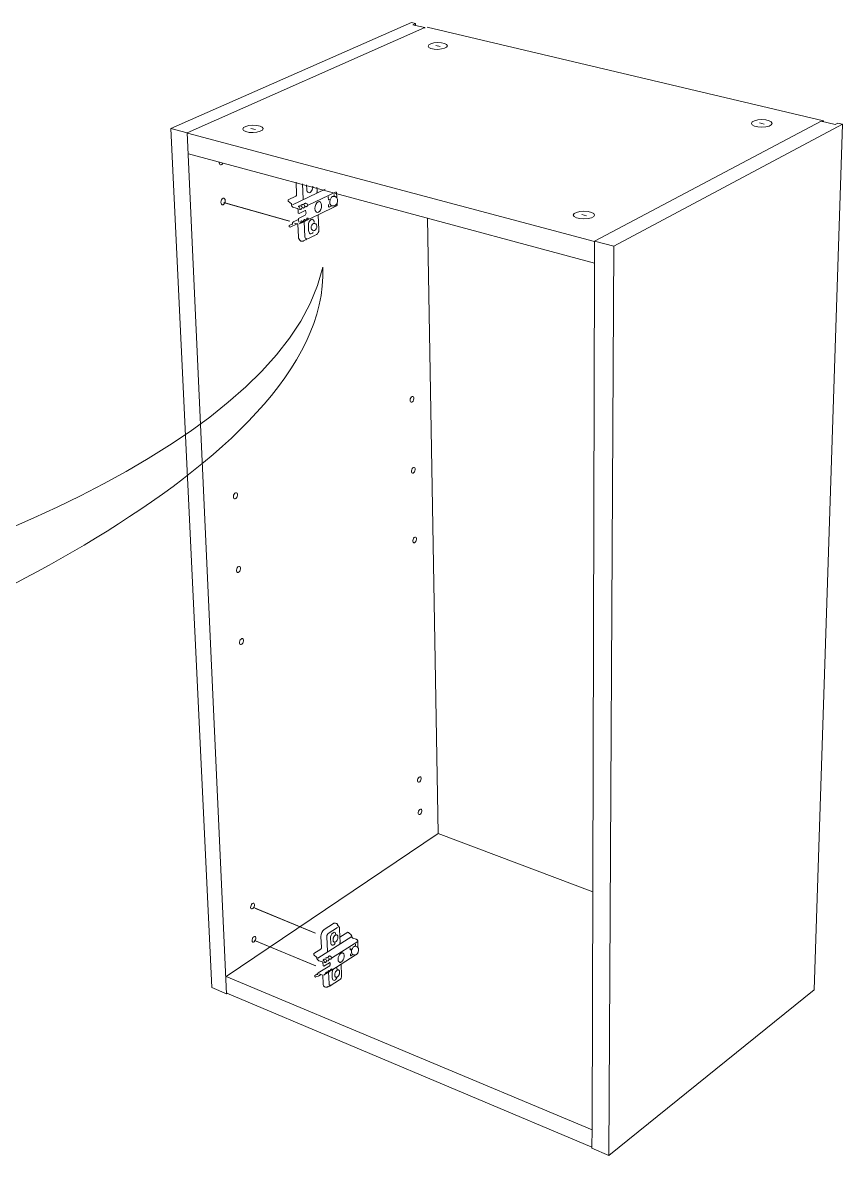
# Model space of a CAD drawing. Header units: metres. Extents: x -8.4 to 7.9, y -3.9 to 2.
# Drawn here: x 2.4927 to 2.8014, y -2.5133 to -2.0868 of the extents above; entities that cross this region are included whole.
import ezdxf

# ---------------------------------------------------------------- set-up
doc = ezdxf.new("R2010")
doc.units = ezdxf.units.M
doc.header["$MEASUREMENT"] = 0
doc.layers.add('PDF16_Geometry_Num_Penna__1', color=255, linetype='Continuous', lineweight=18)
doc.layers.add('PDF16_Geometry_Num_Penna__7', color=7, linetype='Continuous', lineweight=18)

msp = doc.modelspace()

# ---------------------------------------------------------------- linework, layer by layer
at = {"layer": 'PDF16_Geometry_Num_Penna__1', "color": 255, "linetype": 'Continuous', "lineweight": 18, "flags": 128}
for points in [[(2.592690745680028, -2.161394184476114), (2.569108415772639, -2.154753602912675)], [(2.602561369260272, -2.429524754284377), (2.580358088136859, -2.420324145874662)], [(2.60275929105659, -2.441831498815838), (2.580410063085629, -2.43256983101072)]]:
    msp.add_lwpolyline(points, dxfattribs=at)
at = {"layer": 'PDF16_Geometry_Num_Penna__7', "color": 7, "linetype": 'Continuous', "lineweight": 18, "flags": 128}
for points in [[(2.54844651206976, -2.126673131593713), (2.639101843200321, -2.086828152959537)], [(2.569508429275205, -2.452549954440054), (2.554633764853671, -2.12832307559778), (2.644123010457394, -2.08871190977039)], [(2.640611499520316, -2.087187509840286), (2.639101396424258, -2.0868285997356)], [(2.639584808125421, -2.087632796650662), (2.640610903818898, -2.087187509840286)], [(2.640623264623333, -2.087885671902842), (2.639585254901486, -2.087632498799953)], [(2.640623264623333, -2.087885671902842), (2.640611350594962, -2.087187211989576)], [(2.644122414755976, -2.088711760845035), (2.640622668921914, -2.087885225126778)], [(2.644131052426545, -2.088944531174339), (2.644122116905266, -2.088712207621099)], [(2.645006584586478, -2.088545857999965), (2.794264042768239, -2.123765215118994), (2.794258085754054, -2.124150931787514)], [(2.649910696514804, -2.09581401100786), (2.648259114331836, -2.095416380310969)], [(2.793437507049982, -2.123960009482865), (2.708070515262719, -2.16912609103836), (2.708042219445337, -2.1786483782141)], [(2.793437507049982, -2.123960009482865), (2.798667765504971, -2.125190132912198), (2.799635780310137, -2.124674851185141)], [(2.794263595992176, -2.123765215118994), (2.793748314265117, -2.124036259264441)], [(2.563912112298509, -2.450179211719525), (2.54844621421905, -2.126673131593713)], [(2.554633318077606, -2.128322330971006), (2.548446958845823, -2.126673727295131)], [(2.580378193059735, -2.127063018172163), (2.578635766410437, -2.12663262389725)], [(2.801381185466528, -2.125093629282391), (2.715275523920246, -2.171043058203298)], [(2.771985852191441, -2.125012316038757), (2.770225554499586, -2.124532776396813)], [(2.790813889077274, -2.450976260217563), (2.801381632242592, -2.125093331431682)], [(2.799635929235492, -2.124674851185141), (2.801381334391883, -2.125093331431682)], [(2.708070068486656, -2.169260123857537), (2.5548080075186, -2.128485851010402)], [(2.708052644220162, -2.177415425203028), (2.555156939624524, -2.136176505249413)], [(2.606582651686287, -2.149550895648295), (2.594340987534804, -2.155402172832136)], [(2.595564856099242, -2.15215708935451), (2.595648254297842, -2.152094540705562), (2.595722716975162, -2.152014121014056), (2.595782287117018, -2.151902426998075), (2.595834410991142, -2.151778818953723), (2.595853771287246, -2.151644786134546), (2.595862706808524, -2.151507774808276), (2.59565718981912, -2.146895556575047)], [(2.59837582216809, -2.153238287429204), (2.598133073840025, -2.147491257993611)], [(2.599683237856482, -2.149622975519941), (2.599610264432708, -2.147855231560353)], [(2.603527150185119, -2.148811183411794), (2.603585231073429, -2.15006513489787)], [(2.603538766362781, -2.148892645580782), (2.60365939590004, -2.148840521706658)], [(2.603585231073429, -2.150064837047161), (2.603585231073429, -2.150180998823781), (2.603577784805697, -2.150303117614586), (2.603565870777325, -2.150416300884113), (2.603558424509593, -2.15052948415364), (2.603527150185119, -2.150653092197992), (2.603492897353552, -2.150797549791994)], [(2.607789840611006, -2.152703198629979), (2.607798776132285, -2.152600440135277), (2.607830050456759, -2.152509595668946), (2.607882174330884, -2.152436622245172), (2.607943233726286, -2.152384498371047)], [(2.607821859562254, -2.153425188749278), (2.607790585237779, -2.15270290077927)], [(2.607822157412963, -2.153425039823924), (2.607841517709066, -2.153518862797347), (2.607871302779995, -2.153576943685657), (2.607933851428943, -2.1536007717424), (2.607996400077893, -2.153588857714029), (2.608581676721632, -2.15331036730085)], [(2.609415807632975, -2.152291568949752), (2.60957962552308, -2.152230509554349), (2.609744932666731, -2.152208170751153), (2.609901304289104, -2.152230509554349)], [(2.609901602139814, -2.152230360628994), (2.610396034317222, -2.152342054644975)], [(2.610054995255094, -2.152262081729532), (2.610022231677073, -2.151652977029051), (2.610022231677073, -2.151623191958123), (2.610022231677073, -2.151600853154927), (2.610013296155794, -2.151569578830452), (2.610001382127423, -2.151551707787895), (2.610001382127423, -2.151527879731153), (2.609992446606145, -2.151518944209875)], [(2.610952270516806, -2.150613626979013), (2.611044604236683, -2.152828147002523), (2.611005883644477, -2.152765598353573), (2.61088823261431, -2.15263007628085), (2.610766113823504, -2.152518382264869), (2.610654419807524, -2.152445408841095), (2.610530811763172, -2.152384349445693), (2.610395289690449, -2.152342650346394)], [(2.593352421030697, -2.161579000841223), (2.568447633974098, -2.154567595144728)], [(2.596213128167995, -2.156823367491475), (2.596283123084676, -2.156865066590774), (2.59635609650845, -2.156935061507455), (2.59640970963612, -2.157016970452508), (2.596423112918038, -2.157122707454303)], [(2.596495341715038, -2.158585154436877), (2.596422368291265, -2.157122707454302)], [(2.599187763201592, -2.15753240110492), (2.599149042609386, -2.157544315133291), (2.599107343510086, -2.157563675429394), (2.596842188865998, -2.158656787532458)], [(2.607903023880533, -2.155359729106063), (2.607934298205008, -2.156093931104444), (2.607943233726286, -2.15617435079595), (2.607987911332679, -2.156235410191353), (2.608035567446163, -2.156266684515827), (2.608101094602205, -2.156245834966177), (2.609128679549228, -2.155752892042316)], [(2.608438410530467, -2.154980714078502), (2.608416071727271, -2.154980714078502), (2.608405646952446, -2.155000074374606), (2.608405646952446, -2.155029859445534), (2.608405646952446, -2.155062623023555), (2.608416071727271, -2.155092408094483), (2.608416071727271, -2.155123682418957)], [(2.594268758737803, -2.162589906148525), (2.594268758737803, -2.162424599004874), (2.594298543808731, -2.16227269514314), (2.594350667682855, -2.162137173070417), (2.594423641106629, -2.16202398980089), (2.59451448557296, -2.161921231306188), (2.594618733321209, -2.161860171910785)], [(2.594619477947982, -2.161860320836139), (2.596594228150521, -2.160901241552252), (2.596573378600871, -2.160530417419196)], [(2.595048234043994, -2.162301735587295), (2.596060926455552, -2.162557887197277)], [(2.596842933492771, -2.158657234308523), (2.596819105436029, -2.158657234308523), (2.596792298872193, -2.158657234308523), (2.596495937416458, -2.158585750138295)], [(2.596646649875354, -2.161981992850881), (2.59659452600123, -2.160900794776188)], [(2.5974407198663, -2.16188891450423), (2.597397531513454, -2.162022947323407), (2.597358810921247, -2.162146555367759), (2.597306687047122, -2.162261227890832), (2.597242649144627, -2.16235356161071), (2.597172654227946, -2.162436959809309), (2.597077342000976, -2.16248610517634)], [(2.597385468559728, -2.162146853218468), (2.597461420490594, -2.162136428443644), (2.597552264956926, -2.16211706814754)], [(2.597932620312678, -2.162075815824305), (2.59790283524175, -2.162095176120408), (2.597841775846348, -2.162117514923604), (2.597780716450945, -2.162136875219708), (2.597709232280717, -2.162147299994532), (2.597657108406592, -2.162156235515811), (2.597590091997005, -2.162156235515811), (2.597543925137066, -2.162168149544182), (2.597543925137066, -2.162156235515811), (2.597552860658344, -2.162117514923604)], [(2.597932173536615, -2.162075071197531), (2.59813322276538, -2.161982737477654)], [(2.5981082033058, -2.161570363170654), (2.5981499024051, -2.161662696890531), (2.598158837926378, -2.161755030610408), (2.598139477630275, -2.161848853583832), (2.5981082033058, -2.161932251782431), (2.598038208389119, -2.162014160727483), (2.597932471387324, -2.162075220122886)], [(2.59813292491467, -2.161981992850881), (2.598223769381001, -2.161920933455478), (2.598295253551229, -2.161837535256879), (2.598354823693085, -2.161746690790548), (2.598408436820757, -2.161642443042299), (2.598448646666509, -2.161518834997948), (2.598488856512262, -2.161386291432318)], [(2.598436881563493, -2.161642443042299), (2.598509854987267, -2.161632018267475), (2.598600699453598, -2.161612657971371)], [(2.598489452213681, -2.161385695730899), (2.598541576087805, -2.16128144798265), (2.598601146229662, -2.161201028291144), (2.598653270103786, -2.161126565613824), (2.59870539397791, -2.161077420246792), (2.598757517852035, -2.161025296372668), (2.598811130979705, -2.160994022048193), (2.598872190375108, -2.16097466175209), (2.598924314249232, -2.160964236977265), (2.598985373644635, -2.16097466175209), (2.599036008265213, -2.160983597273368), (2.59909557840707, -2.161013382344296), (2.599161105563112, -2.161066995471967), (2.599201315408864, -2.161159329191845), (2.59920727242305, -2.161251662911722), (2.599187912126947, -2.161345485885146), (2.59914919153474, -2.161425905576652), (2.599089621392884, -2.161509303775251), (2.598985373644635, -2.161570363170654)], [(2.598985671495345, -2.161571107797426), (2.598952907917324, -2.161583021825798), (2.598891848521921, -2.161612806896726), (2.598830789126518, -2.161621742418005), (2.598757815702744, -2.161642591967654), (2.59870569182862, -2.161642591967654), (2.598644632433216, -2.161650038235386), (2.598593997812638, -2.161663441517304), (2.598593997812638, -2.161642591967654), (2.598601444080371, -2.161612806896726)], [(2.599015754416982, -2.16750265574742), (2.598758113553453, -2.161642443042299)], [(2.59898522471928, -2.161570363170654), (2.599181806187406, -2.161478029450776)], [(2.599181508336697, -2.161477880525422), (2.599261928028203, -2.161415331876472), (2.599346815480349, -2.16133342293142), (2.599394471593834, -2.161241089211543), (2.599448084721504, -2.16113833071684), (2.599500208595629, -2.161013233418942), (2.599540418441382, -2.160877711346219)], [(2.599479656896689, -2.16113833071684), (2.599561565841741, -2.16111748116719), (2.599641985533247, -2.161107056392366)], [(2.599630965057004, -2.161149946894502), (2.599695002959499, -2.161149946894502), (2.59974861608717, -2.161138032866131), (2.599811164736119, -2.161138032866131), (2.599869245624429, -2.161118672570027), (2.599942219048203, -2.161094844513285), (2.600004767697152, -2.161076973470728), (2.60003455276808, -2.161066548695903)], [(2.603980330039291, -2.159160750932563), (2.600033808141307, -2.161066995471967), (2.600126141861185, -2.161002957569472), (2.600199115284958, -2.160924027131512), (2.600240814384258, -2.160828714904541), (2.600251239159082, -2.160746805959489), (2.600240814384258, -2.160654472239612), (2.60021102931333, -2.160562138519734)], [(2.645218952142197, -2.1604663795167), (2.649222065674945, -2.392118279407091)], [(2.705074137127344, -2.159561955837966), (2.703257247800725, -2.159067523660558)], [(2.593094631241814, -2.163186054343153), (2.593115480791463, -2.163744524423056), (2.593423756275571, -2.163814519339737)], [(2.593095078017878, -2.163186054343153), (2.594268609812448, -2.162621627249064)], [(2.593473199493311, -2.163814221489028), (2.596060032903424, -2.162558780749405)], [(2.59427605608018, -2.162816570538289), (2.594268609812448, -2.162621478323709)], [(2.596060479679488, -2.162558482898696), (2.596368755163594, -2.16263145632247)], [(2.596778895590275, -2.16263115847176), (2.597076746299557, -2.162486700877759)], [(2.599367665029999, -2.1685641956753), (2.599394471593834, -2.168552281646929), (2.599427235171855, -2.168541856872103), (2.599459998749876, -2.168532921350825), (2.599479359045979, -2.168522496576), (2.599512122624, -2.168500157772804)], [(2.602515053474979, -2.167038902193068), (2.602443569304751, -2.167092515320738), (2.602322939767493, -2.167153574716141), (2.602343789317142, -2.16714166068777), (2.602351235584874, -2.167110386363295)], [(2.708070068486656, -2.169125644262296), (2.715275077144182, -2.171043802830071)], [(2.715274928218828, -2.171043951755426), (2.713504205752147, -2.51333249760855)], [(2.708042517296046, -2.178648676064809), (2.707114712336633, -2.503085539657127)], [(2.649221321048171, -2.392118726183155), (2.569354142607797, -2.446031193816712)], [(2.707374884931192, -2.414096832170352), (2.649221023197462, -2.392118428332446)], [(2.602958404255745, -2.429690359278738), (2.57995986173855, -2.420162115088812)], [(2.610515323526289, -2.425897528346743), (2.610375333692927, -2.425867743275814), (2.610238322366656, -2.425867743275814), (2.610087907758469, -2.425897528346743), (2.609927068375457, -2.425946673713774), (2.609769207499538, -2.426037518180105)], [(2.610794558566241, -2.425987777111655), (2.610516068153062, -2.425896932645324)], [(2.610794111790177, -2.425987330335591), (2.610896870284879, -2.426026050927798), (2.610986225497664, -2.426075196294829), (2.611074091456902, -2.426145191211511), (2.61114557562713, -2.426215186128192), (2.611215570543811, -2.426316455369347), (2.611279608446306, -2.426411767596318), (2.61133173232043, -2.426526440119392), (2.611382366941009, -2.426642601896011), (2.611421087533215, -2.426773656208095), (2.611433001561586, -2.426810887546756), (2.611102387274284, -2.426432617145968)], [(2.616638091631641, -2.430990775475462), (2.603878167246007, -2.439105718049845)], [(2.607528029837547, -2.436586943526803), (2.607273367481111, -2.430953097360738)], [(2.607273516406466, -2.430952799510028), (2.607273516406466, -2.430845573254687), (2.607292876702569, -2.430723454463882), (2.60730925849158, -2.430607292687262), (2.607342022069601, -2.430485173896456), (2.607368828633436, -2.430376458387568), (2.60742095250756, -2.430266253625134), (2.607471587128138, -2.430164984383978), (2.607522221748717, -2.430074139917648), (2.60759072741185, -2.429987763211956), (2.607662211582078, -2.429908832773996), (2.60773220649876, -2.429838837857314), (2.607809647683173, -2.429780756969005), (2.611303436503049, -2.427578150973865)], [(2.610468709890287, -2.430373926656539), (2.610343612592388, -2.430466260376417), (2.610222983055129, -2.430577954392398), (2.610108310532055, -2.430719433479307), (2.610053208150839, -2.430798363917266), (2.609998105769621, -2.430874315848133), (2.609901304289104, -2.431048558513063), (2.609817906090505, -2.431228758192178), (2.609746421920278, -2.43141491488548), (2.609691319539061, -2.431612985607152), (2.609651109693308, -2.431784249764989), (2.609631749397205, -2.431951046162187), (2.609622813875926, -2.432104439277467), (2.609622813875926, -2.432262300153386), (2.609631749397205, -2.432400800733202), (2.609660045214586, -2.432537812059472), (2.609691319539061, -2.432659930850278), (2.609746421920278, -2.432770135612712), (2.609813438329866, -2.432881829628692), (2.609895347274919, -2.432965227827292), (2.609992148755436, -2.433035222743972), (2.610090439489498, -2.433075432589725), (2.610145541870716, -2.433084368111004), (2.610208090519665, -2.433084368111004), (2.610273617675706, -2.433084368111004), (2.61033467707111, -2.433075432589725), (2.610453817354823, -2.433029265729787), (2.610578914652721, -2.432965227827292)], [(2.61057921250343, -2.432965823528709), (2.610701331294236, -2.432873489808832), (2.610820471577948, -2.432761795792852), (2.610936633354568, -2.432623295213036), (2.610991735735786, -2.432544364775076), (2.611046838117002, -2.432465434337116), (2.611142150343973, -2.432294170179279), (2.611228527049664, -2.432110991993071), (2.611295543459253, -2.43192483529977), (2.611353624347563, -2.43172974308519), (2.611390855686223, -2.431564435941539), (2.611414683742966, -2.431400618051434), (2.611432554785523, -2.431235310907782), (2.611423619264244, -2.431086385553141), (2.611414683742966, -2.430938949452047), (2.611390855686223, -2.43080491663287), (2.611353624347563, -2.43068875485625), (2.611305968234078, -2.43057259307963), (2.611235973317397, -2.430460899063649), (2.611157042879436, -2.430374522357958), (2.611060241398921, -2.430313462962555), (2.610961950664858, -2.430271763863256), (2.610897912762361, -2.430258360581338), (2.610836853366959, -2.430258360581338), (2.610780261732195, -2.430258360581338), (2.610720691590339, -2.430271763863256), (2.610594105038894, -2.430313462962555), (2.610469007740996, -2.430374522357958)], [(2.611751403969809, -2.427180222426265), (2.611432703710877, -2.426810887546756)], [(2.611751255044454, -2.427179626724847), (2.611821249961135, -2.427270471191178), (2.611867416821073, -2.427359826403962), (2.611919540695198, -2.427471520419942), (2.611961239794498, -2.427599596224934), (2.611988046358333, -2.42773809680475), (2.612008895907983, -2.427887022159391), (2.612147396487798, -2.431149976679573)], [(2.615101777673165, -2.429271134405424), (2.61214709863709, -2.431150572380992), (2.612230496835688, -2.432982354243075)], [(2.615102224449229, -2.429271730106842), (2.615382204115954, -2.42935959606608)], [(2.615382948742727, -2.429359000364661), (2.615433583363305, -2.429390274689136), (2.61546485768778, -2.429440909309714), (2.615482728730336, -2.429490054676745)], [(2.615483324431755, -2.429490054676745), (2.615483324431755, -2.42960025943918), (2.616396236855704, -2.430356800240756)], [(2.616627964707525, -2.430804618782161), (2.616619029186247, -2.430706328048098), (2.616577330086947, -2.430615483581767), (2.616531163227009, -2.430517192847704), (2.616468614578059, -2.430435283902651), (2.616397130407832, -2.430356353464692)], [(2.616627517931462, -2.43080491663287), (2.616637942706286, -2.430991073326171), (2.616646878227565, -2.431101278088605), (2.616690066580411, -2.431223396879411), (2.616755593736453, -2.431321687613474), (2.616836013427959, -2.431409553572712), (2.616925368640743, -2.431479548489394), (2.617016213107074, -2.431531672363518), (2.618310374438904, -2.431959088131338)], [(2.603147539456139, -2.441991295721368), (2.580022410387499, -2.432409438403772)], [(2.61222990113427, -2.432983098869848), (2.61222990113427, -2.433093303632282), (2.612217987105899, -2.433200529887624), (2.612210540838166, -2.433300309875233), (2.612198626809795, -2.43341349314476), (2.612179266513692, -2.433520719400102), (2.612146502935671, -2.433648795205093)], [(2.61607232420936, -2.435839487171861), (2.616041049884885, -2.435211022175276)], [(2.617513623791575, -2.434722547012054), (2.617662549146216, -2.434643616574094), (2.617812963754403, -2.434606385235434), (2.617961889109044, -2.434585535685784), (2.618089964914035, -2.434615320756713)], [(2.618090113839389, -2.43457704694057), (2.618061818022008, -2.433957517465264), (2.618061818022008, -2.433939646422707), (2.618061818022008, -2.433920286126603), (2.618061818022008, -2.433899436576954), (2.618049903993637, -2.433878587027304), (2.618049903993637, -2.433866672998933), (2.618040968472358, -2.433850291209922)], [(2.618548208230265, -2.434766777842382), (2.618089518137971, -2.434614873980649), (2.618089518137971, -2.434577642641989)], [(2.618310523364258, -2.431959237056692), (2.61843859916925, -2.432017317945002), (2.618559228706509, -2.432099226890054), (2.618667944215396, -2.432206453145396), (2.618758788681728, -2.43233750745748), (2.618828783598409, -2.432474518783749), (2.61887792896544, -2.432613019363565), (2.61889877851509, -2.432764923225299)], [(2.612568855241433, -2.437232683864527), (2.612409505111967, -2.437351824148239), (2.612256111996687, -2.437494792488694), (2.612110165149139, -2.437672013660717), (2.612040170232457, -2.43777030439478), (2.611970175315776, -2.437870084382389), (2.611849545778517, -2.438090493907258), (2.611739341016083, -2.438318349699859), (2.611651475056845, -2.438559608774377), (2.611581480140163, -2.438809803370174), (2.611529356266039, -2.439024255880857), (2.61150403895575, -2.439237219137993), (2.611492124927379, -2.439432311352573), (2.611492124927379, -2.439631871327792), (2.61150403895575, -2.439812071006907), (2.61154127029441, -2.439981845911197), (2.611581480140163, -2.440138217533571), (2.611651475056845, -2.440278207366933), (2.611733384001897, -2.440418197200295), (2.611842099510785, -2.44052840196273), (2.611961239794498, -2.440617757175514), (2.612090804853035, -2.440668391796092), (2.61215931051617, -2.440678816570917), (2.612236751700583, -2.440678816570917), (2.612318660645636, -2.440678816570917), (2.612397591083596, -2.440668391796092), (2.612548005691783, -2.440607332400689), (2.612708845074796, -2.44052840196273)], [(2.612708398298731, -2.44052840196273), (2.612863280667557, -2.440409261679017), (2.613015184529291, -2.440269271845655), (2.613162620630386, -2.440089072166539), (2.613234104800614, -2.439990781432476), (2.613304099717295, -2.439891001444867), (2.613421750747461, -2.439673570427091), (2.613533444763442, -2.439441246873852), (2.61362131072268, -2.43920147705288), (2.613691305639362, -2.438954260964175), (2.613741940259939, -2.438748743974771), (2.613770236077321, -2.438538759224727), (2.613794064134063, -2.438328774474684), (2.613782150105692, -2.43813963927429), (2.613770236077321, -2.437951993327443), (2.613741940259939, -2.437782218423152), (2.613691305639362, -2.437631803814964), (2.613633224751051, -2.437482878460323), (2.613543869538267, -2.437342888626961), (2.613442600297111, -2.437232683864527), (2.613321970759852, -2.437153753426567), (2.61319389495486, -2.437104608059535), (2.613111986009808, -2.437083758509885), (2.613036034078941, -2.437083758509885), (2.612964549908714, -2.437083758509885), (2.612885619470754, -2.437104608059535), (2.612727758594835, -2.437153753426567), (2.612568408465369, -2.437232683864527)], [(2.612587768761472, -2.441342874727261), (2.617932699739534, -2.437910145302788)], [(2.616231376488116, -2.435949691934295), (2.616217973206199, -2.435949691934295), (2.616210526938467, -2.435958627455574), (2.616161381571435, -2.435967562976852), (2.616109257697311, -2.435949691934295), (2.616079472626383, -2.435909482088542), (2.616072026358651, -2.435839487171861)], [(2.616327284416505, -2.438221548219342), (2.61632132740232, -2.438230483740621), (2.616307924120402, -2.438230483740621), (2.616249843232092, -2.438248354783178), (2.616211122639886, -2.438230483740621), (2.616179848315411, -2.438178359866496), (2.616160488019307, -2.438111343456907), (2.616142616976751, -2.437494792488694)], [(2.616835864502604, -2.435563081713648), (2.616231227562762, -2.435950287635714)], [(2.617074442920739, -2.437741859652044), (2.616326837640441, -2.438221399293988)], [(2.616597286084469, -2.437095970388966), (2.616597286084469, -2.437113841431523), (2.616597286084469, -2.437145115755998), (2.616597286084469, -2.437165965305647), (2.616597286084469, -2.437183836348204), (2.616597286084469, -2.437203196644308), (2.616607710859294, -2.437224046193958)], [(2.617056869728891, -2.437732924130765), (2.617502156539267, -2.437878870978313)], [(2.617502007613913, -2.437878573127604), (2.61761519088344, -2.437909847452079), (2.617711992363957, -2.437918782973357), (2.617820707872844, -2.437918782973357), (2.617932401888825, -2.437909847452079)], [(2.608325078335585, -2.441921449730041), (2.604027092600648, -2.444667633269619)], [(2.605582171153809, -2.440499063667866), (2.605647698309851, -2.440539273513618), (2.605716203972986, -2.440606289923207), (2.605759392325832, -2.44068819886826), (2.605780241875482, -2.440767129306219)], [(2.605829387242513, -2.442020336165522), (2.605780241875481, -2.440766384679446)], [(2.608346970362718, -2.440737642086001), (2.608317185291789, -2.440746577607279), (2.608269529178305, -2.440767427156929), (2.60821740530418, -2.440807637002682), (2.606169681677867, -2.442110733855789), (2.606145853621125, -2.442122647884161), (2.606105643775372, -2.442110733855789), (2.60582864261574, -2.442019889389459)], [(2.606146449322543, -2.440897587916885), (2.606506848680774, -2.440668242870738)], [(2.60763912815211, -2.444222644309953), (2.607688273519141, -2.444122864322343), (2.607740397393265, -2.444033509109558), (2.607777628731925, -2.443972449714156), (2.607828263352503, -2.443911390318753), (2.607880387226627, -2.443863734205268), (2.607929532593659, -2.443832459880793), (2.607980167214237, -2.443802674809865), (2.608024844820629, -2.443783314513762), (2.6080784579483, -2.443774378992484), (2.60813653883661, -2.443783314513762), (2.608187173457187, -2.443802674809865), (2.608237808077766, -2.443832459880793), (2.608269082402241, -2.443893519276196), (2.608275039416426, -2.443951600164506), (2.608275039416426, -2.444009681052816), (2.608258657627415, -2.444070740448219), (2.608216958528116, -2.444131799843621), (2.608158877639806, -2.444180945210653)], [(2.608317780993208, -2.444071187224282), (2.608384797402797, -2.444022041857251), (2.608435432023374, -2.44395204694057), (2.608475641869128, -2.443882052023889), (2.608517340968427, -2.443803121585929), (2.608554572307087, -2.443713766373144), (2.608587335885108, -2.443613986385535)], [(2.608346821437363, -2.440737642086001), (2.608415327100498, -2.440835932820063), (2.608464472467529, -2.440955073103776), (2.608485322017179, -2.441095062937139), (2.608497236045551, -2.441246966798872), (2.608485322017179, -2.441412273942524), (2.608446601424972, -2.441583538100361), (2.608395966804395, -2.441753313004651), (2.608324482634167, -2.441921598655396)], [(2.609183037303671, -2.443227674015596), (2.609130913429547, -2.443197888944669), (2.609084746569609, -2.443175550141472), (2.609022197920659, -2.443163636113101), (2.608976031060721, -2.443175550141472), (2.608923907186596, -2.443197888944669), (2.608874761819565, -2.443227674015596), (2.608824127198987, -2.443254480579432), (2.608773492578409, -2.443306604453556), (2.608725836464924, -2.443364685341866), (2.608682648112078, -2.443425744737269), (2.608633502745046, -2.443512121442961), (2.608587335885108, -2.443614879937663)], [(2.608665372770939, -2.443684130227571), (2.608735367687621, -2.443684130227571), (2.608805362604302, -2.443672216199199), (2.608882803788716, -2.443663280677921), (2.608961734226675, -2.443634984860539), (2.609033218396903, -2.44361413531089), (2.609104702567131, -2.443573925465136)], [(2.612587917686827, -2.441342725801906), (2.609104553641775, -2.443573627614427), (2.609162634530086, -2.443524482247395), (2.609199865868746, -2.443466401359085), (2.609223693925488, -2.443405341963683), (2.609223693925488, -2.443344282568281), (2.609211779897117, -2.44328620167997), (2.609183484079736, -2.44322812079166)], [(2.611085409783855, -2.443591051880921), (2.610961801739502, -2.443686364107891), (2.610841172202244, -2.443798058123871), (2.61072649967917, -2.443936558703688), (2.610669908044407, -2.444015489141647), (2.610614805663189, -2.444091441072514), (2.610520982689765, -2.444265683737444), (2.610434605984074, -2.444445883416559), (2.610364611067393, -2.44463204010986), (2.610309508686175, -2.444830110831533), (2.610267809586876, -2.44500137498937), (2.610248449290772, -2.445168171386567), (2.610239513769494, -2.445321564501848), (2.610239513769494, -2.445479425377767), (2.610248449290772, -2.445620904464676), (2.610278234361701, -2.445754937283853), (2.610309508686175, -2.445880034581752), (2.610364611067393, -2.445987260837093), (2.610430138223435, -2.446098954853073), (2.610513536422033, -2.446182353051672), (2.610607359395457, -2.446252347968354), (2.610708628636613, -2.446292557814107), (2.610762241764284, -2.446301493335385), (2.610824790413233, -2.446301493335385), (2.610890317569275, -2.446301493335385), (2.610951376964677, -2.446292557814107), (2.611070517248391, -2.446246390954168), (2.611195614546288, -2.446182353051672)], [(2.611195912396998, -2.446182948753091), (2.611318031187804, -2.446090615033214), (2.611438660725062, -2.445978921017232), (2.611553333248136, -2.445840420437417), (2.6116099248829, -2.445761489999457), (2.611665027264117, -2.445682559561497), (2.611758850237541, -2.44551129540366), (2.611845226943232, -2.445328117217452), (2.611913732606367, -2.44514196052415), (2.611970324241131, -2.444946868309572), (2.612009044833337, -2.44478156116592), (2.61203287289008, -2.444617743275815), (2.612049254679091, -2.444455414639256), (2.612040319157812, -2.444303510777523), (2.61203287289008, -2.444156074676428), (2.612009044833337, -2.444022041857251), (2.611970324241131, -2.443905880080631), (2.611922668127646, -2.443789718304012), (2.611852673210965, -2.44367802428803), (2.611773742773005, -2.443591647582338), (2.611679919799581, -2.443530588186936), (2.611578650558425, -2.443488889087637), (2.61151461265593, -2.443475485805719), (2.611455042514073, -2.443475485805719), (2.61139845087931, -2.443475485805719), (2.611335902230361, -2.443488889087637), (2.611212294186009, -2.443530588186936), (2.611085707634563, -2.443591647582338)], [(2.569354291533152, -2.446031491667421), (2.707113223083088, -2.503751980619145)], [(2.602711188167042, -2.445615543151909), (2.603840042355219, -2.44489772294254)], [(2.602711932793814, -2.445616287778682), (2.602743207118289, -2.446080934885162), (2.603011272756643, -2.446182204126317)], [(2.603450304702124, -2.44594481711102), (2.603069055794244, -2.446171183650074), (2.603100330118718, -2.446150334100424), (2.603100330118718, -2.446113102761764)], [(2.603450006851415, -2.445944221409601), (2.603975713353297, -2.445834016647167)], [(2.603797598629147, -2.445406154103284), (2.603788663107869, -2.44521701890289)], [(2.603788960958578, -2.44521701890289), (2.603788960958578, -2.445106814140455), (2.603809810508228, -2.444996609378021), (2.603839595579156, -2.444896829390412)], [(2.60383974450451, -2.444897127241121), (2.603885911364449, -2.444809261281883), (2.603948460013398, -2.444728841590377), (2.604027390451358, -2.444667782194974)], [(2.604057920149059, -2.445804529426948), (2.60498274660138, -2.445205849501292)], [(2.604514674211743, -2.445048286476082), (2.604982299825315, -2.445204658098454)], [(2.604982895526734, -2.445205402725228), (2.605709651257381, -2.445455597321025)], [(2.606486892683253, -2.449925591840572), (2.606355838371169, -2.449864532445169), (2.606238187341002, -2.449775177232384), (2.606136918099846, -2.449667950977042), (2.606049052140608, -2.44952796114368), (2.605965653942009, -2.449364143253575), (2.605919487082071, -2.449177986560274), (2.605877787982771, -2.448978426585055), (2.605858427686668, -2.448771420342104), (2.605709502332027, -2.445454852694251)], [(2.606158065500205, -2.445464234991594), (2.606424641885012, -2.445287013819571)], [(2.606693303224785, -2.444827281249794), (2.606654582632578, -2.444928550490951), (2.606623308308103, -2.445019394957281), (2.606584587715897, -2.445095346888148), (2.60654586712369, -2.445175766579654), (2.606486296981834, -2.445236825975057), (2.606423748332885, -2.445287460595635)], [(2.606693750000848, -2.444827579100504), (2.606735449100148, -2.444727799112894), (2.606783105213633, -2.44463844390011), (2.606832250580665, -2.444577384504707), (2.606885863708335, -2.44452228212349), (2.60693351982182, -2.444471647502912), (2.606985643695945, -2.444440373178438), (2.607031810555884, -2.444409098853963), (2.607082445176461, -2.444391227811406), (2.607133079797039, -2.444379313783035), (2.607183714417617, -2.444391227811406), (2.607243284559473, -2.444409098853963), (2.607292429926505, -2.444440373178438), (2.607322214997434, -2.44450143257384), (2.607329661265165, -2.44455951346215), (2.607329661265165, -2.444620572857553), (2.607310300969062, -2.44467567523877), (2.607273069630402, -2.444736734634173), (2.607209031727906, -2.444788858508297)], [(2.60720947850397, -2.44478990098578), (2.607139483587289, -2.44482713232444), (2.607073956431247, -2.44484798187409), (2.606993536739741, -2.444867342170193), (2.606914606301781, -2.444888191719843), (2.6068446113851, -2.444897127241121), (2.606776105721965, -2.444897127241121), (2.606783551989697, -2.444879256198564)], [(2.60720947850397, -2.444789603135071), (2.607368828633436, -2.444676419865544)], [(2.607369573260209, -2.444675973089479), (2.607439568176891, -2.444629806229541), (2.607490202797468, -2.444559811312859), (2.607527434136128, -2.444489816396178), (2.607572111742521, -2.444407907451126), (2.607598918306356, -2.444321530745434), (2.60763912815211, -2.444221750757825)], [(2.60815932441587, -2.444181838762781), (2.608089329499189, -2.444222048608534), (2.608019334582507, -2.444239919651091), (2.607937425637455, -2.44426076920074), (2.607858495199495, -2.444280129496843), (2.607789989536361, -2.444292043525215), (2.607719994619679, -2.444292043525215), (2.60773190864805, -2.444292043525215), (2.60773190864805, -2.444271193975565)], [(2.608069075650957, -2.448789142459307), (2.607866537168646, -2.444281171974326)], [(2.608159175490516, -2.444181540912072), (2.608317036366434, -2.444071336149637)], [(2.569508429275205, -2.452549954440054), (2.563911814447799, -2.45017906279417)], [(2.569828320936973, -2.452326119632028), (2.569508131424496, -2.452549507663989)], [(2.569642164243673, -2.452244508537685), (2.707092820309501, -2.510249444916774)], [(2.607579409084898, -2.449865723848005), (2.60747069357601, -2.449934229511141), (2.607360488813577, -2.449984864131719), (2.607254751811781, -2.450025073977471), (2.607140079288708, -2.450042945020028), (2.607012003483716, -2.4500548590484), (2.606885416932272, -2.4500548590484), (2.606754362620188, -2.450025073977471), (2.606486296981834, -2.449926783243408)], [(2.607578962308834, -2.449865277071942), (2.607790436312424, -2.449734222759858)], [(2.607579706935608, -2.449865128146587), (2.60759906723171, -2.449844278596938), (2.607610981260082, -2.449804068751185), (2.607680976176764, -2.449754923384153)], [(2.608555019083151, -2.44950740944474), (2.608535658787048, -2.449516344966018), (2.608476088645191, -2.4495446407834), (2.608415029249788, -2.449574425854328), (2.608358437615025, -2.449605700178803), (2.608294399712529, -2.44962357122136), (2.608237808077766, -2.449635485249731), (2.607789542760297, -2.449733775983794)], [(2.707092820309501, -2.510630693824655), (2.713504056826793, -2.513332199757841), (2.790814186927983, -2.450975664516144)], [(2.707114563411279, -2.503085688582482), (2.707092224608083, -2.51063024704859)]]:
    msp.add_lwpolyline(points, dxfattribs=at)
for points in [[(2.595564409323179, -2.15215738720522), (2.592650982610339, -2.153537925242741), (2.592671832159989, -2.154093416815552), (2.593919528781206, -2.155071409619483, 0.3457242670780719), (2.594793720612912, -2.15647279720665), (2.59621297924264, -2.156822771790056)], [(2.598685586905743, -2.155144978744671), (2.598673672877372, -2.155082430095722), (2.598694522427021, -2.155030306221598), (2.598746646301146, -2.154981160854566), (2.598817981546019, -2.154938419277785), (2.598923718547814, -2.154898209432031), (2.599042858831526, -2.154865445854011), (2.599187316425528, -2.154844596304361), (2.599354112822726, -2.154825236008257, -0.5044731846565071), (2.599993002594136, -2.155698981063936), (2.610715628128281, -2.150559567075278)], [(2.598272616897324, -2.156525963558257), (2.597894346496536, -2.156710630998012, 0.5092851530190744), (2.59725396747158, -2.155835992390205), (2.597090149581474, -2.155844927911484), (2.59694271348038, -2.155873223728865), (2.596819105436029, -2.155905987306887), (2.596717985120227, -2.155946643928703), (2.59664650095, -2.155988343028003), (2.596594377075875, -2.156038977648581), (2.596573527526225, -2.156094080029797), (2.596585441554597, -2.156153650171654, -0.1046719383998434), (2.597221501744269, -2.157031118361199), (2.596831317315109, -2.157224721322232)], [(2.596573825376935, -2.160530417419196), (2.598838831095671, -2.159439390271101, 0.416370986438394), (2.599187316425528, -2.157533145731693), (2.599202208960993, -2.157533145731693), (2.599240929553199, -2.157524210210415), (2.599281139398952, -2.157524210210415), (2.599313902976973, -2.157524210210415), (2.599346666554994, -2.157533145731693)], [(2.597637003483716, -2.155648346443358), (2.597625089455346, -2.155588776301501), (2.597645939004995, -2.15553516317383), (2.597696573625572, -2.155486017806799), (2.597781014301654, -2.155443127304663), (2.597873348021531, -2.155402917458909), (2.597995466812337, -2.155371643134435), (2.598138435152793, -2.155341858063506), (2.59830523154999, -2.155329944035135, -0.4985364519147473), (2.598944270246754, -2.15620517834436), (2.599327008408181, -2.156019021651059)], [(2.609057940005773, -2.155742616192845), (2.609558329197367, -2.155864734983651, 0.393428775196381), (2.611117428735102, -2.154731115184124), (2.611145724552484, -2.155277671235656), (2.611138278284752, -2.155422128829658), (2.611105514706731, -2.155557650902382), (2.611044455311328, -2.155669344918362), (2.610972971141101, -2.155763167891786), (2.610867234139306, -2.155824376212543), (2.60398092574071, -2.159159857380436), (2.604225163322321, -2.164896462041203, -0.2852304332913203), (2.603351865042706, -2.166625485408585), (2.602514904549624, -2.167039497894486)], [(2.600378421411946, -2.165112999506852), (2.600290555452708, -2.163185905417798, -0.2665201236970073), (2.601333926487323, -2.16095217402354)], [(2.602322790842138, -2.167153127940077), (2.598482452722013, -2.169026013200042), (2.598355866170568, -2.169079626327712), (2.598223322604938, -2.169118346919919), (2.598108650081864, -2.169140685723115), (2.597995466812337, -2.16915111049794), (2.597882283542809, -2.169140685723115), (2.597781014301654, -2.169118346919919), (2.597473036668252, -2.169050139107503, -0.3157911279152443), (2.596585441554597, -2.167490890644403), (2.596368010536821, -2.162662730646945)], [(2.609769356424893, -2.426036475702623), (2.606284503126295, -2.428236103190669, 0.2417040100645311), (2.605052592592705, -2.430932396736443), (2.6052417277931, -2.435091881891563), (2.605229813764728, -2.435211022175277), (2.605210453468625, -2.435333140966082), (2.605173222129965, -2.435443345728516), (2.605109184227469, -2.435552061237404), (2.605040678564335, -2.435629502421817), (2.604972023975845, -2.435700241965272), (2.602334109169091, -2.43736403602732), (2.602353469465194, -2.437840597162171), (2.603501535024102, -2.438798336117865, 0.3134270588924672), (2.604284882389532, -2.440071647900046), (2.605582022228454, -2.440499063667866)], [(2.60871481598868, -2.43325369623923), (2.608632907043628, -2.431590200027892, -0.229767794721869), (2.609590348148614, -2.429489756826036)], [(2.607820370308707, -2.438646432256133), (2.607809945533882, -2.438576437339452), (2.60782781657644, -2.438515377944049), (2.607866537168646, -2.43844836153446), (2.607936681010682, -2.438399067242074), (2.608026036223467, -2.438349921875043), (2.608148155014272, -2.438308222775743), (2.608276230819263, -2.438276948451269), (2.608414731399079, -2.43826801292999, -0.5060193443220211), (2.609002688699201, -2.439073848023952), (2.618897438186898, -2.432765370001363), (2.618988282653229, -2.435103498069226), (2.618965943850033, -2.435073712998297), (2.618866163862423, -2.434963508235863), (2.618770851635453, -2.434883088544357), (2.61865617911238, -2.434816072134768), (2.618547463603492, -2.434765437514191)], [(2.617932401888825, -2.437910443153497), (2.618029203369342, -2.437889593603848), (2.618140897385322, -2.437852362265187), (2.61824961289421, -2.437800238391063), (2.61836130691019, -2.437733221981475), (2.618458108390707, -2.437651313036422), (2.618568313153141, -2.437553022302359), (2.618680007169123, -2.437433584167937), (2.618776808649639, -2.437305508362946), (2.618878077890795, -2.437155093754758), (2.618955519075208, -2.436994254371747), (2.619037428020261, -2.436825968721002), (2.619056788316364, -2.436755973804321, 0.2428061370174092), (2.618988133727865, -2.435104093770649)], [(2.607450886503843, -2.44005988279703), (2.607100911920437, -2.440277313814805, 0.5081686083539436), (2.606525464350104, -2.439475350780064), (2.606373560488371, -2.439493221822621), (2.606245484683379, -2.439521517640003), (2.606138258428038, -2.439563216739302), (2.606049052140608, -2.439603128734346), (2.605977567970381, -2.439661209622656), (2.605928422603349, -2.439722269018059), (2.6059075730537, -2.43979226393474), (2.605919487082071, -2.439859280344328, -0.08098009303359364), (2.606507146531484, -2.440667796094674), (2.606553313391422, -2.440697581165602), (2.606614372786825, -2.440716941461705), (2.606665007407403, -2.440728855490077), (2.606712663520888, -2.440716941461705), (2.606763298141466, -2.440697581165602), (2.606813932762044, -2.440667796094674), (2.606864567382622, -2.440638011023746), (2.606913712749653, -2.440585887149622), (2.606962858116685, -2.440527806261311), (2.607012003483716, -2.440469725373001), (2.607062638104294, -2.440380370160217), (2.607099869442954, -2.440277611665515)], [(2.606873502903901, -2.439254345553777), (2.606864567382622, -2.439184350637096), (2.606885416932272, -2.439111377213321), (2.606921159017385, -2.439056274832105), (2.606992792112968, -2.43900415095798), (2.607083636579298, -2.438955005590949), (2.60719086283464, -2.438916284998742), (2.607330852668003, -2.438885010674268), (2.607470842501365, -2.438864161124618, -0.5028612078410297), (2.608056714846522, -2.439681314545532), (2.608396264655104, -2.439451969499386)], [(2.608554870157796, -2.44950740944474), (2.612027809428022, -2.447267721036295, 0.2400558616767489), (2.612775265782965, -2.445673772965574), (2.612587619836118, -2.441343023652616)], [(2.609302326512739, -2.446511478085429), (2.609223396074779, -2.444859895902461, -0.1628587064953047), (2.6097808236772, -2.443137276325329)]]:
    msp.add_lwpolyline(points, format="xyb", dxfattribs=at)
for points in [[(2.60863618340143, -2.153198226508805), (2.60863618340143, -2.15318780173398), (2.60863618340143, -2.153177376959156), (2.60863618340143, -2.15315503815596), (2.60863618340143, -2.153144613381134)], [(2.596892376710512, -2.15856281563368), (2.596884930442779, -2.158613450254258)], [(2.59821215320334, -2.161932698558495), (2.598243427527814, -2.161920784530124), (2.598231513499443, -2.161920784530124)], [(2.599642581234666, -2.161106311765592), (2.599642581234666, -2.161137586090067)], [(2.59342375627557, -2.163814221489028), (2.593446095078766, -2.163814221489028)], [(2.596368755163594, -2.162662432796235), (2.596368755163594, -2.162650518767864), (2.596368755163594, -2.16263115847176)], [(2.618082220795594, -2.434614873980649), (2.618089667063326, -2.434594024430999)], [(2.61703661588066, -2.437721456878458), (2.61703661588066, -2.437733370906829), (2.61703661588066, -2.437751241949386), (2.617048529909031, -2.437742306428108)], [(2.606194403286738, -2.442040738939109), (2.606194403286738, -2.442080948784861)], [(2.608237808077766, -2.440737642086001), (2.608237808077766, -2.44077487342466)], [(2.608586740183689, -2.443614433161599), (2.608606100479793, -2.443635282711249)], [(2.608594037526067, -2.443672662975263), (2.608632758118273, -2.443663727453985)], [(2.608676988948602, -2.443663727453985), (2.608676988948602, -2.443684577003634)], [(2.603010825980579, -2.446182948753091), (2.603049546572785, -2.446182948753091)], [(2.603975117651879, -2.445833867721813), (2.604016816751178, -2.445821953693441)], [(2.606693303224785, -2.44490576491169), (2.606705217253156, -2.44490576491169)], [(2.606704919402447, -2.444888489570552), (2.606742150741107, -2.444879554049273)], [(2.606723832922486, -2.444859449126397), (2.606711918894115, -2.444847535098026)], [(2.60763853245069, -2.444222197533889), (2.607662360507433, -2.444240068576445)], [(2.60763853245069, -2.444300979046494), (2.607650446479062, -2.444300979046494)], [(2.607650148628353, -2.444280576272908), (2.607687379967013, -2.444271640751629)]]:
    msp.add_lwpolyline(points, close=True, dxfattribs=at)
at = {"layer": 'PDF16_Geometry_Num_Penna__7', "color": 7, "linetype": 'Continuous', "lineweight": 18}
msp.add_arc((2.609086030918932, -2.153856178191292), 0.002211571789794311, 336.712297530334, 27.68256001597225, dxfattribs=at)
for centre, major_axis, ratio, start_param, end_param in [((2.567563932305656, -2.139008292341043), (0.0003420526716228011, 0.001305612656668733), 0.5876472190679424, 1.94490454876925, 4.333368308712656), ((2.600812503470082, -2.149101554917902), (0.0004171023780202263, 0.001744049661299363), 0.6033227288792152, 2.014535150829385, 5.25400320116518), ((2.609498009377449, -2.153985386217145), (0.0004218390129014278, 0.001761579380181839), 0.5965960387244281, 0.4547373879115542, 3.124251492655312), ((2.597554182916797, -2.156088542744063), (0.0001598347774700708, 0.001043923529877341), 0.4820952497240596, 2.7662093620256, 4.148945019703912), ((2.598598167623686, -2.153563875358345), (0.0001146365879230748, 0.003066005258099743), 0.2800844183958065, 2.889240458250103, 3.685086063878687), ((2.599622960765617, -2.144763492988366), (7.523864540995919e-05, 0.01136434222874986), 0.1425939664661781, 3.004514040971818, 3.417948431638814), ((2.604035993197768, -2.156237156976772), (0.0004918328166040866, 0.002000618235888854), 0.593077137015836, 0.4710300366123281, 3.594548889761951), ((2.604016763371578, -2.156246122180434), (0.0004897613592565249, 0.002001820039260443), 0.5910523223453622, 3.60941313226687, 6.738798044480057), ((2.597978923212247, -2.165459887307931), (-0.0001026441113748314, 0.003986963328596909), 0.2548115001132242, 6.055526585775246, 6.737388497626635), ((2.599894721306614, -2.163200155477087), (0.0001043510238384238, 0.002745125949090937), 0.2963767850928944, 6.014553120302217, 6.856722566507795), ((2.601592758869566, -2.162193894826592), (0.000139751979134321, 0.001322462537583477), 0.6980725320017048, 4.860308159149467, 6.714629295167613), ((2.601448350987738, -2.164747238107085), (0.0003734779011362487, 0.001576651513326303), 0.6362438047964025, 1.951873616479883, 4.119722331048129), ((2.599734934157286, -2.166953513273032), (0.0003400074734596188, 0.001220735979886388), 0.5239441309852797, 2.176821713638216, 3.558718602726398), ((2.609463035678296, -2.431335607616293), (0.0007419995384623465, 0.001942720726990881), 0.4946477711242718, 5.446146892090062, 6.83628409080067), ((2.609734640201232, -2.432571146052707), (0.0005182045800352195, 0.001604671160777169), 0.5493528353704521, 2.178408952886294, 4.32592164052736), ((2.617576575720505, -2.436170261071291), (0.0005269938024658488, 0.001560210572288188), 0.55461585009911, 0.6087543801350801, 3.150011425622512), ((2.608536820852893, -2.434755542267354), (-2.907178619119005e-05, 0.004756409265712721), 0.2205138464521804, 2.979557401180197, 3.573484785916853), ((2.607722742622655, -2.439271425117114), (0.0001598876668707262, 0.0008417359618859819), 0.514474440846893, 2.866289034895899, 4.303989877608162), ((2.610120077839137, -2.444264719632934), (0.0006844674548640707, 0.001589355117020956), 0.5693273381069767, 5.394593616827095, 6.508196156391685), ((2.610365120941349, -2.445630385183618), (0.0005687340347305095, 0.00179700812826751), 0.5034962413317731, 2.234421471342202, 4.377861541872653), ((2.609083506493092, -2.447496214430468), (0.0007764818627806159, 0.001789856718302195), 0.3679305308549426, 2.523399406672146, 3.59813198575766)]:
    msp.add_ellipse(centre, major_axis=major_axis, ratio=ratio, start_param=start_param, end_param=end_param, dxfattribs=at)
for centre, major_axis, ratio in [((2.568173966482325, -2.154175527266992), (0.0003203088201426451, 0.001219682851425545), 0.6097366214822049), ((2.639303837210002, -2.228689143896024), (0.0003313589525365978, 0.001102521572026759), 0.5648242785986847), ((2.639827382525518, -2.25536875765956), (0.0003433072220926007, 0.001090836084694826), 0.5567690169778072), ((2.572822798800725, -2.265027868841093), (0.0003788707197148421, 0.001148094596831841), 0.5934171237462668), ((2.64034379462327, -2.281588574048603), (0.0003508274271950745, 0.001073457807650016), 0.5604090899840674), ((2.573981686394627, -2.292704940319429), (0.0003920024816725962, 0.001134026142360541), 0.5903247640367085), ((2.575119846719475, -2.319866251476246), (0.000405556434169777, 0.001118849718358724), 0.5830921725076824), ((2.642115377556104, -2.371780545209995), (0.0003813252217054521, 0.00103167409439565), 0.5364348887592231), ((2.642352887158218, -2.383960774406562), (0.0003732404245657362, 0.001034704999184545), 0.5311534029505368), ((2.579293656974975, -2.419465595660001), (0.000431860237216207, 0.001068667687829485), 0.5547829046712915), ((2.579816747922747, -2.431979470502971), (0.0004339248853471889, 0.001063935505306648), 0.557163214620397)]:
    msp.add_ellipse(centre, major_axis=major_axis, ratio=ratio, dxfattribs=at)
for points in [[(2.648975445287659, -2.094303312210382), (2.646972399267739, -2.094352457577414), (2.645364005437617, -2.094970497799174), (2.645381876480175, -2.095683850247904)], [(2.645381876480174, -2.095683850247904), (2.645399747522731, -2.096397202696634), (2.647036437170234, -2.096934823226888), (2.649040972443702, -2.09688418860631)], [(2.652636030504733, -2.095502161315242), (2.65261667020863, -2.094790298120059), (2.650979980561126, -2.094254166843351), (2.64897544528766, -2.094303312210382)], [(2.649040972443701, -2.09688418860631), (2.651042529210076, -2.096833553985732), (2.652653901547291, -2.096215513763972), (2.652636030504733, -2.095502161315242)], [(2.771025581504717, -2.123332884814471), (2.768875099383702, -2.123332884814471), (2.767132672734404, -2.123965817571696), (2.767132672734404, -2.124744697176467)], [(2.774917001021484, -2.124744697176467), (2.774917001021484, -2.123965817571696), (2.773176063625731, -2.123332884814472), (2.771025581504718, -2.123332884814472)], [(2.579392456137368, -2.125434221568455), (2.577277716101467, -2.125486345442579), (2.575578477805013, -2.126150552524278), (2.575597838101118, -2.126917518100679)], [(2.575597838101117, -2.126917518100679), (2.575617198397221, -2.127685972930625), (2.577346221764601, -2.128266781813725), (2.579462451054046, -2.128214657939601)], [(2.583257069090299, -2.126728382900284), (2.583237708794196, -2.125959928070337), (2.581508685426814, -2.125382097694331), (2.579392456137367, -2.125434221568455)], [(2.579462451054049, -2.1282146579396), (2.581577191089949, -2.128162534065476), (2.583274940132856, -2.127496837730232), (2.583257069090299, -2.126728382900284)], [(2.767132672734403, -2.124744697176467), (2.767132672734403, -2.125525066034786), (2.768875099383702, -2.12615799879201), (2.771025581504715, -2.12615799879201)], [(2.771025581504717, -2.12615799879201), (2.773176063625731, -2.12615799879201), (2.774917001021482, -2.125525066034786), (2.774917001021482, -2.124744697176467)], [(2.704081847489372, -2.157830400739556), (2.701862859705223, -2.157830400739556), (2.700065330674706, -2.158482693792883), (2.700065330674706, -2.15928837996149)], [(2.708099853557583, -2.159288379961491), (2.708099853557583, -2.158482693792883), (2.706300835273521, -2.157830400739556), (2.704081847489372, -2.157830400739556)], [(2.602679913842567, -2.162441576495303), (2.602112508241385, -2.162340307254147), (2.60154212413311, -2.162866013756029), (2.601408091313933, -2.163618086796967)], [(2.700065330674706, -2.159288379961491), (2.700065330674706, -2.160094066130098), (2.701862859705223, -2.160746359183425), (2.704081847489373, -2.160746359183425)], [(2.704081847489372, -2.160746359183425), (2.706300835273521, -2.160746359183425), (2.708099853557581, -2.160094066130098), (2.708099853557581, -2.159288379961491)], [(2.601408091313933, -2.163618086796966), (2.601271079987664, -2.164370159837903), (2.601624033078163, -2.165061173483436), (2.602186970918706, -2.165163931978139)], [(2.602186970918705, -2.165163931978139), (2.602755865773434, -2.165266690472841), (2.603323271374615, -2.164739494717412), (2.603460282700884, -2.163988910930022)], [(2.603460282700885, -2.163988910930022), (2.603597294027155, -2.163235348635539), (2.603245830190203, -2.162542845736459), (2.602679913842569, -2.162441576495302)], [(2.605794836560237, -2.17887846788702), (2.588704162861645, -2.25381621708878), (2.427371836925599, -2.3012742598522), (2.391909731478505, -2.309694499403596)], [(2.401536266402494, -2.337211437180598), (2.442956875288772, -2.321821491032006), (2.608384648477443, -2.255253346761065), (2.605794836560237, -2.17887846788702)]]:
    msp.add_open_spline(points, degree=3, dxfattribs=at)

doc.saveas('drawing.dxf')
